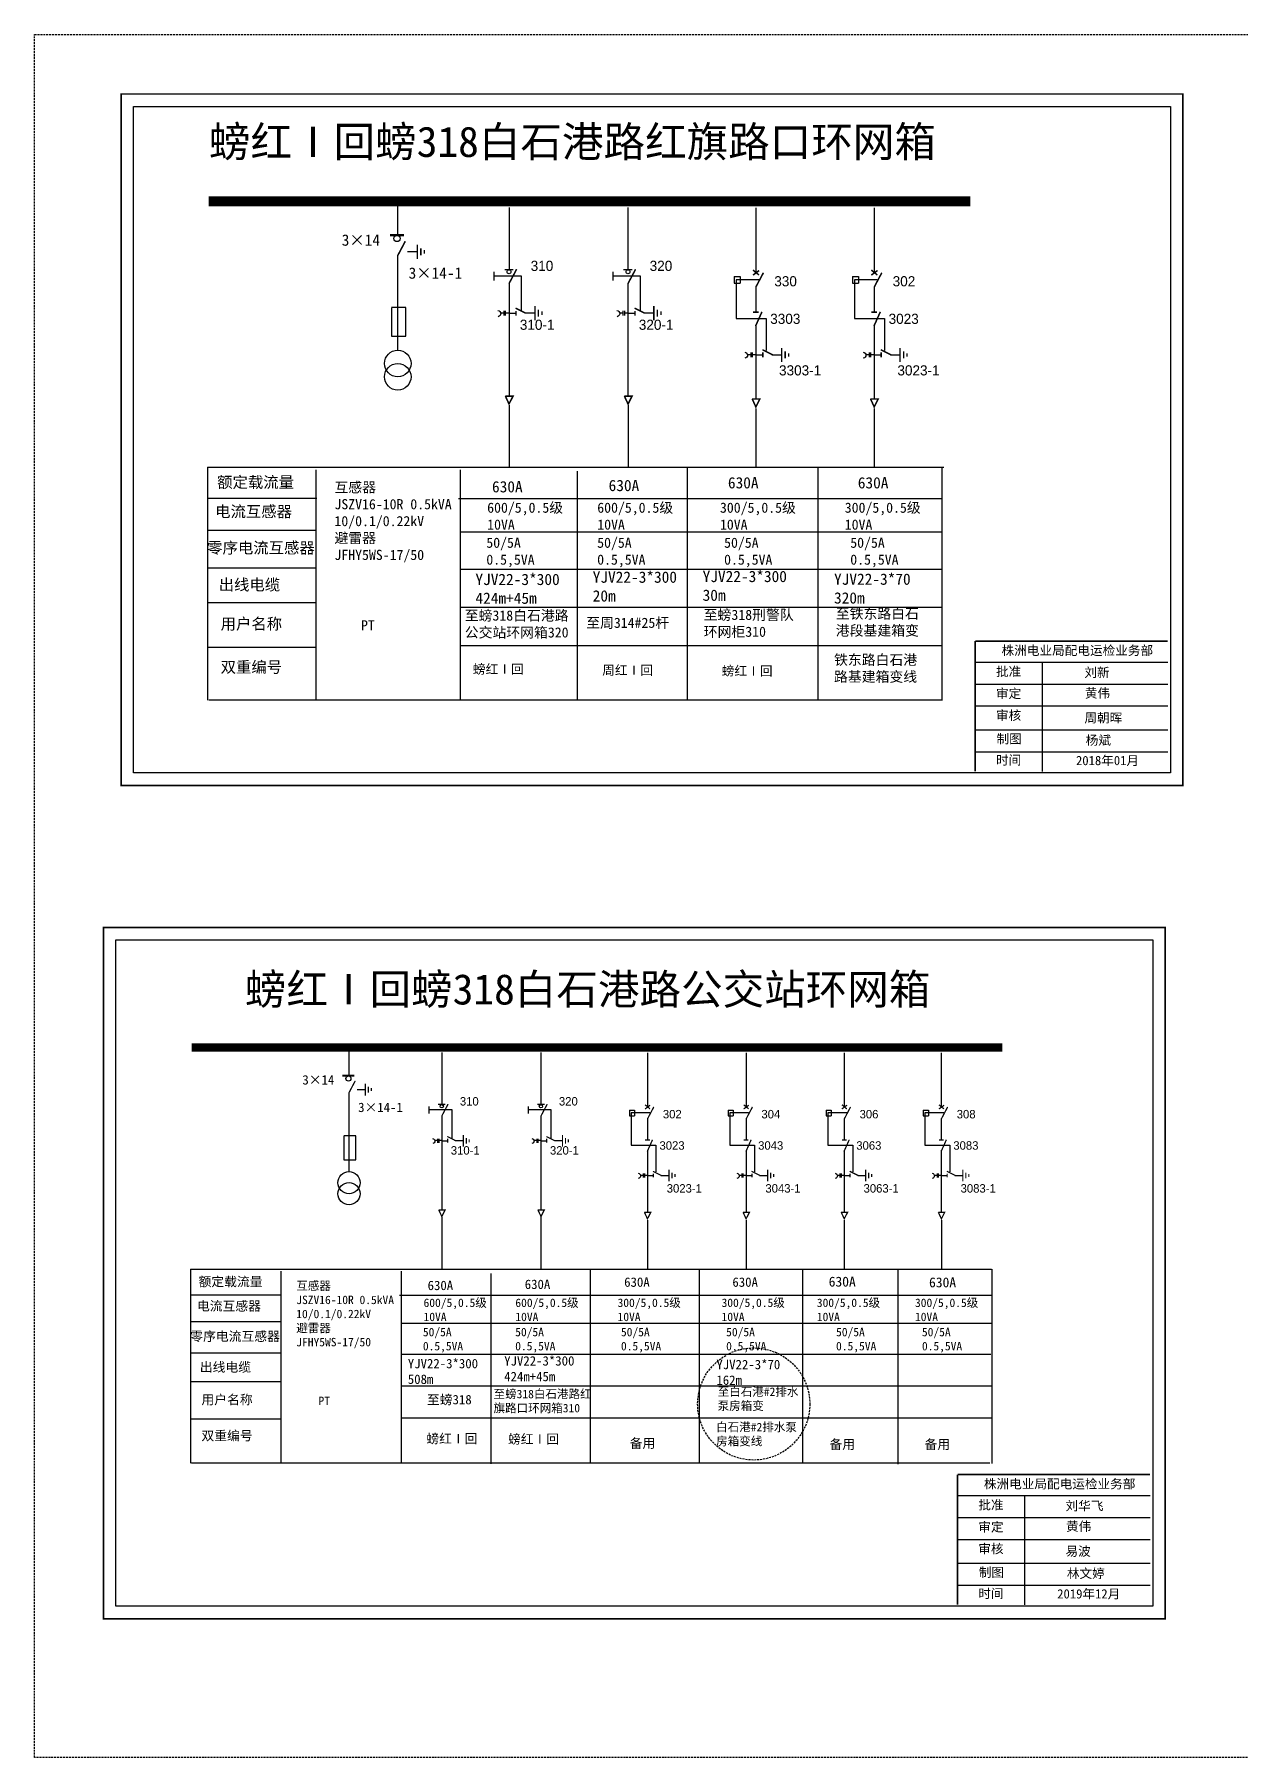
# Model space of a CAD drawing. Extents: x -1569 to -1155, y -1737 to -1533.
# Drawn here: x -1569.2 to -1426.7, y -1736.6 to -1533 of the extents above; entities that cross this region are included whole.
import ezdxf

# ---------------------------------------------------------------- set-up
doc = ezdxf.new("R2010")
doc.units = 0
doc.header["$LTSCALE"] = 0.774411
for name, pattern in [('ACAD_ISO02W100', [15, 12, -3]), ('CENTER', [50.8, 31.75, -6.35, 6.35, -6.35]), ('DASHED', [0.45, 0.3, -0.15])]:
    doc.linetypes.add(name, pattern=pattern)
doc.layers.get('0').update_dxf_attribs({"linetype": 'CONTINUOUS'})
doc.layers.add('2', color=7, linetype='CONTINUOUS')
doc.styles.add('hztxt_txtstyle_0.00_0_0', font='simkai.ttf')
doc.styles.add('hztxt_txtstyle_1.80_0_0', font='', dxfattribs={"height": 1.8, "bigfont": 'hztxt.shx'})
doc.styles.add('hztxt_txtstyle_2.70_0_0', font='simkai.ttf', dxfattribs={"height": 2.7})
doc.styles.add('STYLE1', font='txt.shx', dxfattribs={"height": 2.6})
doc.styles.add('字体', font='simkai_0.ttf', dxfattribs={"height": 2.5})
doc.styles.get('hztxt_txtstyle_1.80_0_0').set_extended_font_data('hztxt')

# ---------------------------------------------------------------- blocks, each defined once
blk = doc.blocks.new('JD')
for points in [[(-2, 0.2), (-2, -0.2), (2, 0.2), (2, -0.2)], [(1, -1.2), (1, -0.8), (-1, -1.2), (-1, -0.8)], [(-0.5, -1.8), (-0.5, -2.2), (0.5, -1.8), (0.5, -2.2)]]:
    blk.add_trace(points)

msp = doc.modelspace()

# ---------------------------------------------------------------- linework, layer by layer
for p, q in [((-1526.31, -1552.68), (-1526.31, -1556.62)), ((-1513.13, -1553.4), (-1513.13, -1560.73)), ((-1499.07, -1553.4), (-1499.07, -1560.73)), ((-1483.96, -1553.44), (-1483.96, -1561.14)), ((-1469.97, -1553.44), (-1469.97, -1561.14)), ((-1526.29, -1559.06), (-1526.29, -1570.26)), ((-1525.11, -1558.62), (-1523.98, -1558.62)), ((-1486.52, -1561.56), (-1485.8, -1561.56)), ((-1486.52, -1561.56), (-1486.52, -1562.35)), ((-1485.8, -1561.56), (-1485.8, -1562.35)), ((-1472.53, -1561.56), (-1471.81, -1561.56)), ((-1472.53, -1561.56), (-1472.53, -1562.35)), ((-1471.81, -1561.56), (-1471.81, -1562.35)), ((-1513.13, -1562.37), (-1513.13, -1575.69)), ((-1499.07, -1562.37), (-1499.07, -1575.69)), ((-1486.52, -1562.35), (-1485.8, -1562.35)), ((-1483.96, -1562.77), (-1483.96, -1565.74)), ((-1472.53, -1562.35), (-1471.81, -1562.35)), ((-1469.97, -1562.77), (-1469.97, -1565.74)), ((-1513.13, -1565.91), (-1512.3, -1565.91)), ((-1511.22, -1565.88), (-1510.09, -1565.88)), ((-1499.07, -1565.91), (-1498.24, -1565.91)), ((-1497.16, -1565.88), (-1496.03, -1565.88)), ((-1483.96, -1567.23), (-1483.96, -1576)), ((-1469.97, -1567.23), (-1469.97, -1576)), ((-1483.96, -1570.83), (-1483.13, -1570.83)), ((-1482.05, -1570.81), (-1480.92, -1570.81)), ((-1469.97, -1570.83), (-1469.14, -1570.83)), ((-1468.06, -1570.81), (-1466.93, -1570.81)), ((-1535.84, -1587.81), (-1548.69, -1587.81)), ((-1535.89, -1591.59), (-1548.73, -1591.59)), ((-1535.89, -1596.05), (-1548.73, -1596.05)), ((-1535.94, -1600.12), (-1548.78, -1600.12)), ((-1535.89, -1605.41), (-1548.74, -1605.41))]:
    msp.add_line(p, q)
at = {"linetype": 'ACAD_ISO02W100'}
for p, q in [((-1483.6, -1561.97), (-1486.29, -1561.97)), ((-1486.29, -1561.97), (-1486.29, -1566.54)), ((-1469.61, -1561.97), (-1472.3, -1561.97)), ((-1472.3, -1561.97), (-1472.3, -1566.54)), ((-1486.29, -1566.54), (-1482.75, -1566.54)), ((-1482.75, -1566.54), (-1482.75, -1570.32)), ((-1472.3, -1566.54), (-1468.76, -1566.54)), ((-1468.76, -1566.54), (-1468.76, -1570.32))]:
    msp.add_line(p, q, dxfattribs=at)
at = {"linetype": 'CENTER'}
for p, q in [((-1513.13, -1576.77), (-1513.13, -1584.13)), ((-1499.06, -1576.77), (-1499.06, -1584.13)), ((-1483.96, -1577.18), (-1483.96, -1584.09)), ((-1469.97, -1577.18), (-1469.97, -1584.09))]:
    msp.add_line(p, q, dxfattribs=at)
at = {"linetype": 'Continuous'}
for p, q in [((-1548.76, -1584.11), (-1461.74, -1584.11)), ((-1548.71, -1611.65), (-1548.71, -1584.11)), ((-1492.09, -1584.17), (-1492.09, -1611.64)), ((-1476.62, -1584.17), (-1476.62, -1611.64)), ((-1461.98, -1584.19), (-1461.98, -1611.66)), ((-1535.96, -1584.41), (-1535.96, -1611.64)), ((-1518.91, -1584.41), (-1518.91, -1611.64)), ((-1505.09, -1584.59), (-1505.09, -1611.62)), ((-1519.11, -1587.79), (-1461.98, -1587.79)), ((-1518.91, -1591.75), (-1461.98, -1591.75)), ((-1518.91, -1596.16), (-1461.98, -1596.16)), ((-1518.91, -1600.64), (-1461.98, -1600.64)), ((-1518.91, -1605.19), (-1461.98, -1605.19)), ((-1461.98, -1611.65), (-1548.62, -1611.65))]:
    msp.add_line(p, q, dxfattribs=at)
at = {"color": 7, "linetype": 'Continuous'}
for p, q in [((-1458.03, -1607.13), (-1435.28, -1607.13)), ((-1450.13, -1607.13), (-1450.13, -1620.07)), ((-1458.03, -1609.73), (-1435.28, -1609.73)), ((-1458.03, -1612.32), (-1435.28, -1612.32)), ((-1458.03, -1615.15), (-1435.28, -1615.15)), ((-1458.03, -1617.74), (-1435.28, -1617.74))]:
    msp.add_line(p, q, dxfattribs=at)
at = {"color": 0}
for p, q in [((-1532.06, -1652.68), (-1532.06, -1655.97)), ((-1521.08, -1653.28), (-1521.08, -1659.39)), ((-1509.36, -1653.28), (-1509.36, -1659.39)), ((-1496.77, -1653.31), (-1496.77, -1659.73)), ((-1485.11, -1653.31), (-1485.11, -1659.73)), ((-1473.51, -1653.31), (-1473.51, -1659.73)), ((-1462.04, -1653.31), (-1462.04, -1659.73)), ((-1532.05, -1658), (-1532.05, -1667.33)), ((-1531.06, -1657.63), (-1530.12, -1657.63)), ((-1521.08, -1660.75), (-1521.08, -1671.86)), ((-1509.36, -1660.75), (-1509.36, -1671.86)), ((-1498.9, -1660.08), (-1498.3, -1660.08)), ((-1498.9, -1660.08), (-1498.9, -1660.74)), ((-1498.9, -1660.74), (-1498.3, -1660.74)), ((-1498.3, -1660.08), (-1498.3, -1660.74)), ((-1496.77, -1661.09), (-1496.77, -1663.57)), ((-1487.24, -1660.08), (-1486.64, -1660.08)), ((-1487.24, -1660.08), (-1487.24, -1660.74)), ((-1487.24, -1660.74), (-1486.64, -1660.74)), ((-1486.64, -1660.08), (-1486.64, -1660.74)), ((-1485.11, -1661.09), (-1485.11, -1663.57)), ((-1475.65, -1660.08), (-1475.05, -1660.08)), ((-1475.65, -1660.08), (-1475.65, -1660.74)), ((-1475.65, -1660.74), (-1475.05, -1660.74)), ((-1475.05, -1660.08), (-1475.05, -1660.74)), ((-1473.51, -1661.09), (-1473.51, -1663.57)), ((-1464.17, -1660.08), (-1463.57, -1660.08)), ((-1464.17, -1660.08), (-1464.17, -1660.74)), ((-1464.17, -1660.74), (-1463.57, -1660.74)), ((-1463.57, -1660.08), (-1463.57, -1660.74)), ((-1462.04, -1661.09), (-1462.04, -1663.57)), ((-1521.08, -1663.7), (-1520.39, -1663.7)), ((-1519.48, -1663.68), (-1518.54, -1663.68)), ((-1509.36, -1663.7), (-1508.67, -1663.7)), ((-1507.77, -1663.68), (-1506.82, -1663.68)), ((-1496.77, -1664.81), (-1496.77, -1672.11)), ((-1485.11, -1664.81), (-1485.11, -1672.11)), ((-1473.51, -1664.81), (-1473.51, -1672.11)), ((-1462.04, -1664.81), (-1462.04, -1672.11)), ((-1496.77, -1667.81), (-1496.08, -1667.81)), ((-1495.18, -1667.79), (-1494.24, -1667.79)), ((-1485.11, -1667.81), (-1484.42, -1667.81)), ((-1483.52, -1667.79), (-1482.58, -1667.79)), ((-1473.51, -1667.81), (-1472.82, -1667.81)), ((-1471.92, -1667.79), (-1470.98, -1667.79)), ((-1462.04, -1667.81), (-1461.35, -1667.81)), ((-1460.44, -1667.79), (-1459.5, -1667.79)), ((-1540, -1681.96), (-1550.71, -1681.96)), ((-1540.04, -1685.11), (-1550.75, -1685.11)), ((-1540.04, -1688.82), (-1550.75, -1688.82)), ((-1540.08, -1692.21), (-1550.79, -1692.21)), ((-1540.04, -1696.62), (-1550.75, -1696.62))]:
    msp.add_line(p, q, dxfattribs=at)
at = {"color": 0, "linetype": 'ACAD_ISO02W100'}
for p, q in [((-1496.47, -1660.42), (-1498.71, -1660.42)), ((-1498.71, -1660.42), (-1498.71, -1664.23)), ((-1484.81, -1660.42), (-1487.05, -1660.42)), ((-1487.05, -1660.42), (-1487.05, -1664.23)), ((-1473.22, -1660.42), (-1475.46, -1660.42)), ((-1475.46, -1660.42), (-1475.46, -1664.23)), ((-1461.74, -1660.42), (-1463.98, -1660.42)), ((-1463.98, -1660.42), (-1463.98, -1664.23)), ((-1498.71, -1664.23), (-1495.76, -1664.23)), ((-1495.76, -1664.23), (-1495.76, -1667.38)), ((-1487.05, -1664.23), (-1484.1, -1664.23)), ((-1484.1, -1664.23), (-1484.1, -1667.38)), ((-1475.46, -1664.23), (-1472.5, -1664.23)), ((-1472.5, -1664.23), (-1472.5, -1667.38)), ((-1463.98, -1664.23), (-1461.02, -1664.23)), ((-1461.02, -1664.23), (-1461.02, -1667.38))]:
    msp.add_line(p, q, dxfattribs=at)
at = {"color": 0, "linetype": 'CENTER'}
for p, q in [((-1521.07, -1672.75), (-1521.07, -1678.89)), ((-1509.35, -1672.75), (-1509.35, -1678.89)), ((-1496.77, -1673.09), (-1496.77, -1678.86)), ((-1485.11, -1673.09), (-1485.11, -1678.86)), ((-1473.51, -1673.09), (-1473.51, -1678.86)), ((-1462.03, -1673.09), (-1462.03, -1678.86))]:
    msp.add_line(p, q, dxfattribs=at)
at = {"color": 0, "linetype": 'Continuous'}
for p, q in [((-1550.77, -1678.88), (-1456.11, -1678.88)), ((-1550.73, -1701.82), (-1550.73, -1678.88)), ((-1540.1, -1679.12), (-1540.1, -1701.81)), ((-1525.89, -1679.12), (-1525.89, -1701.81)), ((-1515.29, -1679.38), (-1515.29, -1701.9)), ((-1503.55, -1678.92), (-1503.55, -1701.81)), ((-1490.65, -1678.92), (-1490.65, -1701.81)), ((-1478.45, -1678.94), (-1478.45, -1701.83)), ((-1467.19, -1679.01), (-1467.19, -1701.91)), ((-1456.05, -1678.89), (-1456.05, -1701.83)), ((-1526.06, -1681.94), (-1456.08, -1681.94)), ((-1525.89, -1685.24), (-1456.05, -1685.24)), ((-1525.89, -1688.92), (-1456.17, -1688.92)), ((-1525.89, -1692.65), (-1455.98, -1692.65)), ((-1525.89, -1696.44), (-1456.08, -1696.44)), ((-1456.32, -1701.82), (-1550.65, -1701.82)), ((-1460.12, -1705.63), (-1437.37, -1705.63)), ((-1452.22, -1705.63), (-1452.22, -1718.56)), ((-1460.12, -1708.22), (-1437.37, -1708.22)), ((-1460.12, -1710.81), (-1437.37, -1710.81)), ((-1460.12, -1713.64), (-1437.37, -1713.64)), ((-1460.12, -1716.23), (-1437.37, -1716.23))]:
    msp.add_line(p, q, dxfattribs=at)
at = {"color": 0, "linetype": 'DASHED'}
msp.add_lwpolyline([(-1569.21, -1532.97), (-1155.08, -1532.97), (-1155.08, -1736.59), (-1569.21, -1736.59)], close=True, dxfattribs=at)
at = {"color": 7, "linetype": 'Continuous', "const_width": 0.182}
msp.add_lwpolyline([(-1558.97, -1540.01), (-1433.49, -1540.01), (-1433.49, -1621.71), (-1558.97, -1621.71)], close=True, dxfattribs=at)
at = {"color": 7, "linetype": 'Continuous'}
msp.add_lwpolyline([(-1557.49, -1541.48), (-1434.96, -1541.48), (-1434.96, -1620.23), (-1557.49, -1620.23)], close=True, dxfattribs=at)
for points, const_width in [([(-1548.62, -1552.68), (-1458.61, -1552.68)], 1.2), ([(-1527.21, -1556.68), (-1525.53, -1556.68)], 0.285), ([(-1526.29, -1559.11), (-1525.39, -1557.41)], 0.18), ([(-1513.66, -1560.76), (-1512.6, -1560.76)], 0.18), ([(-1513.13, -1562.41), (-1512.23, -1560.71)], 0.18), ([(-1499.6, -1560.76), (-1498.54, -1560.76)], 0.18), ([(-1499.07, -1562.41), (-1498.17, -1560.71)], 0.18), ([(-1484.3, -1560.81), (-1483.59, -1561.39)], 0.18), ([(-1484.3, -1561.41), (-1483.57, -1560.86)], 0.18), ([(-1483.96, -1562.82), (-1483.06, -1561.12)], 0.18), ([(-1470.31, -1560.81), (-1469.6, -1561.39)], 0.18), ([(-1470.31, -1561.41), (-1469.58, -1560.86)], 0.18), ([(-1469.97, -1562.82), (-1469.07, -1561.12)], 0.18), ([(-1512.35, -1565.31), (-1511.15, -1565.91)], 0.18), ([(-1512.3, -1565.63), (-1512.3, -1566.18)], 0.18), ([(-1498.28, -1565.31), (-1497.09, -1565.91)], 0.18), ([(-1498.24, -1565.63), (-1498.24, -1566.18)], 0.18), ([(-1484.29, -1565.79), (-1483.62, -1565.79)], 0.18), ([(-1484, -1567.45), (-1483.24, -1565.75)], 0.18), ([(-1470.3, -1565.79), (-1469.63, -1565.79)], 0.18), ([(-1470.01, -1567.45), (-1469.25, -1565.75)], 0.18), ([(-1483.18, -1570.23), (-1481.98, -1570.83)], 0.18), ([(-1483.13, -1570.55), (-1483.13, -1571.11)], 0.18), ([(-1469.19, -1570.23), (-1467.99, -1570.83)], 0.18), ([(-1469.14, -1570.55), (-1469.14, -1571.11)], 0.18), ([(-1513.57, -1575.72), (-1512.66, -1575.72), (-1513.13, -1576.64), (-1513.56, -1575.7)], 0.18), ([(-1499.51, -1575.72), (-1498.6, -1575.72), (-1499.06, -1576.64), (-1499.5, -1575.7)], 0.18), ([(-1484.4, -1576.05), (-1483.49, -1576.05), (-1483.96, -1576.98), (-1484.39, -1576.04)], 0.18), ([(-1470.41, -1576.05), (-1469.5, -1576.05), (-1469.97, -1576.98), (-1470.4, -1576.04)], 0.18)]:
    msp.add_lwpolyline(points, dxfattribs=dict(const_width=const_width))
for points in [[(-1514.94, -1561.03), (-1514.94, -1562.03)], [(-1500.88, -1561.03), (-1500.88, -1562.03)], [(-1527, -1565.26), (-1527, -1568.62), (-1525.34, -1568.62), (-1525.34, -1565.22), (-1527, -1565.22)], [(-1513.74, -1565.64), (-1513.74, -1566.19)], [(-1513.57, -1565.64), (-1513.57, -1566.19)], [(-1499.67, -1565.64), (-1499.67, -1566.19)], [(-1499.5, -1565.64), (-1499.5, -1566.19)], [(-1513.74, -1565.9), (-1514.11, -1565.9)], [(-1513.13, -1565.9), (-1513.57, -1565.9)], [(-1499.67, -1565.9), (-1500.05, -1565.9)], [(-1499.07, -1565.9), (-1499.5, -1565.9)], [(-1484.57, -1570.82), (-1484.95, -1570.82)], [(-1484.57, -1570.57), (-1484.57, -1571.12)], [(-1484.4, -1570.57), (-1484.4, -1571.12)], [(-1483.96, -1570.82), (-1484.4, -1570.82)], [(-1470.58, -1570.82), (-1470.96, -1570.82)], [(-1470.58, -1570.57), (-1470.58, -1571.12)], [(-1470.41, -1570.57), (-1470.41, -1571.12)], [(-1469.97, -1570.82), (-1470.41, -1570.82)]]:
    msp.add_lwpolyline(points)
at = {"linetype": 'ACAD_ISO02W100'}
for points in [[(-1511.66, -1565.62), (-1511.66, -1561.53), (-1514.94, -1561.53)], [(-1497.6, -1565.62), (-1497.6, -1561.53), (-1500.88, -1561.53)]]:
    msp.add_lwpolyline(points, dxfattribs=at)
for points in [[(-1514.44, -1565.59, -0.877934), (-1514.42, -1566.32)], [(-1500.37, -1565.59, -0.877934), (-1500.36, -1566.32)], [(-1485.27, -1570.51, -0.877934), (-1485.25, -1571.24)], [(-1471.28, -1570.51, -0.877934), (-1471.26, -1571.24)]]:
    msp.add_lwpolyline(points, format="xyb")
at = {"color": 7, "linetype": 'Continuous', "const_width": 0.182}
for points in [[(-1458.03, -1604.66), (-1458.04, -1620.03)], [(-1458.03, -1604.66), (-1435.28, -1604.66)]]:
    msp.add_lwpolyline(points, dxfattribs=at)
at = {"color": 0, "linetype": 'Continuous', "const_width": 0.182}
msp.add_lwpolyline([(-1561.06, -1638.5), (-1435.58, -1638.5), (-1435.58, -1720.2), (-1561.06, -1720.2)], close=True, dxfattribs=at)
at = {"color": 0, "linetype": 'Continuous'}
msp.add_lwpolyline([(-1559.58, -1639.97), (-1437.05, -1639.97), (-1437.05, -1718.72), (-1559.58, -1718.72)], close=True, dxfattribs=at)
at = {"color": 0}
for points, const_width in [([(-1550.65, -1652.68), (-1454.81, -1652.68)], 0.998), ([(-1532.81, -1656.01), (-1531.41, -1656.01)], 0.238), ([(-1532.05, -1658.04), (-1531.3, -1656.62)], 0.15), ([(-1521.52, -1659.41), (-1520.64, -1659.41)], 0.15), ([(-1521.08, -1660.79), (-1520.33, -1659.37)], 0.15), ([(-1509.8, -1659.41), (-1508.92, -1659.41)], 0.15), ([(-1509.36, -1660.79), (-1508.61, -1659.37)], 0.15), ([(-1497.05, -1659.45), (-1496.46, -1659.94)], 0.15), ([(-1497.06, -1659.95), (-1496.45, -1659.5)], 0.15), ([(-1485.39, -1659.45), (-1484.81, -1659.94)], 0.15), ([(-1485.4, -1659.95), (-1484.79, -1659.5)], 0.15), ([(-1473.79, -1659.45), (-1473.21, -1659.94)], 0.15), ([(-1473.8, -1659.95), (-1473.19, -1659.5)], 0.15), ([(-1462.32, -1659.95), (-1461.71, -1659.5)], 0.15), ([(-1462.32, -1659.45), (-1461.73, -1659.94)], 0.15), ([(-1496.77, -1661.13), (-1496.02, -1659.71)], 0.15), ([(-1485.11, -1661.13), (-1484.36, -1659.71)], 0.15), ([(-1473.51, -1661.13), (-1472.77, -1659.71)], 0.15), ([(-1462.04, -1661.13), (-1461.29, -1659.71)], 0.15), ([(-1520.42, -1663.2), (-1519.43, -1663.7)], 0.15), ([(-1520.39, -1663.47), (-1520.39, -1663.93)], 0.15), ([(-1508.71, -1663.2), (-1507.71, -1663.7)], 0.15), ([(-1508.67, -1663.47), (-1508.67, -1663.93)], 0.15), ([(-1497.04, -1663.61), (-1496.48, -1663.61)], 0.15), ([(-1496.8, -1664.99), (-1496.17, -1663.58)], 0.15), ([(-1485.38, -1663.61), (-1484.83, -1663.61)], 0.15), ([(-1485.14, -1664.99), (-1484.51, -1663.58)], 0.15), ([(-1473.78, -1663.61), (-1473.23, -1663.61)], 0.15), ([(-1473.55, -1664.99), (-1472.92, -1663.58)], 0.15), ([(-1462.31, -1663.61), (-1461.75, -1663.61)], 0.15), ([(-1462.07, -1664.99), (-1461.44, -1663.58)], 0.15), ([(-1496.12, -1667.31), (-1495.12, -1667.81)], 0.15), ([(-1496.08, -1667.58), (-1496.08, -1668.04)], 0.15), ([(-1484.46, -1667.31), (-1483.46, -1667.81)], 0.15), ([(-1484.42, -1667.58), (-1484.42, -1668.04)], 0.15), ([(-1472.86, -1667.31), (-1471.86, -1667.81)], 0.15), ([(-1472.82, -1667.58), (-1472.82, -1668.04)], 0.15), ([(-1461.39, -1667.31), (-1460.39, -1667.81)], 0.15), ([(-1461.35, -1667.58), (-1461.35, -1668.04)], 0.15), ([(-1521.45, -1671.88), (-1520.68, -1671.88), (-1521.07, -1672.65), (-1521.44, -1671.86)], 0.15), ([(-1509.73, -1671.88), (-1508.96, -1671.88), (-1509.35, -1672.65), (-1509.72, -1671.86)], 0.15), ([(-1497.14, -1672.16), (-1496.38, -1672.16), (-1496.77, -1672.93), (-1497.13, -1672.14)], 0.15), ([(-1485.48, -1672.16), (-1484.72, -1672.16), (-1485.11, -1672.93), (-1485.47, -1672.14)], 0.15), ([(-1473.88, -1672.16), (-1473.12, -1672.16), (-1473.51, -1672.93), (-1473.87, -1672.14)], 0.15), ([(-1462.41, -1672.16), (-1461.64, -1672.16), (-1462.03, -1672.93), (-1462.4, -1672.14)], 0.15)]:
    msp.add_lwpolyline(points, dxfattribs=dict(at, const_width=const_width))
for points in [[(-1522.59, -1659.64), (-1522.59, -1660.47)], [(-1510.87, -1659.64), (-1510.87, -1660.47)], [(-1532.64, -1663.17), (-1532.64, -1665.97), (-1531.25, -1665.97), (-1531.25, -1663.13), (-1532.64, -1663.13)], [(-1521.58, -1663.48), (-1521.58, -1663.94)], [(-1521.44, -1663.48), (-1521.44, -1663.94)], [(-1509.86, -1663.48), (-1509.86, -1663.94)], [(-1509.72, -1663.48), (-1509.72, -1663.94)], [(-1521.58, -1663.69), (-1521.9, -1663.69)], [(-1521.08, -1663.69), (-1521.44, -1663.69)], [(-1509.86, -1663.69), (-1510.18, -1663.69)], [(-1509.36, -1663.69), (-1509.72, -1663.69)], [(-1497.27, -1667.59), (-1497.27, -1668.04)], [(-1497.13, -1667.59), (-1497.13, -1668.04)], [(-1485.62, -1667.59), (-1485.62, -1668.04)], [(-1485.48, -1667.59), (-1485.48, -1668.04)], [(-1474.02, -1667.59), (-1474.02, -1668.04)], [(-1473.88, -1667.59), (-1473.88, -1668.04)], [(-1462.54, -1667.59), (-1462.54, -1668.04)], [(-1462.4, -1667.59), (-1462.4, -1668.04)], [(-1497.27, -1667.8), (-1497.59, -1667.8)], [(-1496.77, -1667.8), (-1497.13, -1667.8)], [(-1485.62, -1667.8), (-1485.93, -1667.8)], [(-1485.11, -1667.8), (-1485.48, -1667.8)], [(-1474.02, -1667.8), (-1474.33, -1667.8)], [(-1473.52, -1667.8), (-1473.88, -1667.8)], [(-1462.54, -1667.8), (-1462.86, -1667.8)], [(-1462.04, -1667.8), (-1462.4, -1667.8)]]:
    msp.add_lwpolyline(points, dxfattribs=at)
at = {"color": 0, "linetype": 'ACAD_ISO02W100'}
for points in [[(-1519.85, -1663.47), (-1519.85, -1660.05), (-1522.59, -1660.05)], [(-1508.13, -1663.47), (-1508.13, -1660.05), (-1510.87, -1660.05)]]:
    msp.add_lwpolyline(points, dxfattribs=at)
at = {"color": 0}
for points in [[(-1522.16, -1663.44, -0.877934), (-1522.15, -1664.04)], [(-1510.45, -1663.44, -0.877934), (-1510.43, -1664.04)], [(-1497.86, -1667.54, -0.877934), (-1497.85, -1668.15)], [(-1486.2, -1667.54, -0.877934), (-1486.19, -1668.15)], [(-1474.6, -1667.54, -0.877934), (-1474.59, -1668.15)], [(-1463.13, -1667.54, -0.877934), (-1463.11, -1668.15)]]:
    msp.add_lwpolyline(points, format="xyb", dxfattribs=at)
at = {"color": 0, "linetype": 'Continuous', "const_width": 0.182}
for points in [[(-1460.12, -1703.15), (-1460.13, -1718.52)], [(-1460.12, -1703.15), (-1437.37, -1703.15)]]:
    msp.add_lwpolyline(points, dxfattribs=at)
for centre, radius in [((-1526.37, -1557.08), 0.365), ((-1513.13, -1561.01), 0.23), ((-1499.07, -1561.01), 0.23)]:
    msp.add_circle(centre, radius)
at = {"color": 0}
for centre, radius in [((-1532.11, -1656.35), 0.305), ((-1521.08, -1659.62), 0.192), ((-1509.36, -1659.62), 0.192)]:
    msp.add_circle(centre, radius, dxfattribs=at)
at = {"color": 1, "linetype": 'DASHED'}
msp.add_circle((-1484.21, -1694.81), 6.63, dxfattribs=at)
at = {"layer": '2', "color": 3}
for centre in [(-1526.28, -1571.85), (-1526.28, -1573.42)]:
    msp.add_circle(centre, 1.57, dxfattribs=at)
at = {"layer": '2', "color": 0}
for centre in [(-1532.04, -1668.66), (-1532.04, -1669.96)]:
    msp.add_circle(centre, 1.31, dxfattribs=at)

# ---------------------------------------------------------------- block references
at = {"xscale": 0.4193586305513008, "yscale": 0.4193586305513008, "zscale": 0.419358630551416, "rotation": 90}
for p in [(-1523.97, -1558.65), (-1510.07, -1565.91), (-1496.01, -1565.91), (-1480.91, -1570.84), (-1466.92, -1570.84)]:
    msp.add_blockref('JD', p, dxfattribs=at)
at = {"color": 0, "xscale": 0.3494655254594363, "yscale": 0.3494655254594363, "zscale": 0.3494655254595134, "rotation": 90}
for p in [(-1530.11, -1657.66), (-1518.53, -1663.71), (-1506.81, -1663.71), (-1494.22, -1667.81), (-1482.56, -1667.81), (-1470.97, -1667.81), (-1459.49, -1667.81)]:
    msp.add_blockref('JD', p, dxfattribs=at)

# ---------------------------------------------------------------- texts
at = {"linetype": 'Continuous', "style": 'hztxt_txtstyle_2.70_0_0'}
for s, p in [('3×14', (-1532.9, -1557.93)), ('3×14-1', (-1525, -1561.83))]:
    msp.add_text(s, height=1.331, dxfattribs=at).set_placement(p)
at = {"style": 'hztxt_txtstyle_1.80_0_0'}
for s, p in [('310', (-1510.57, -1560.91)), ('320', (-1496.51, -1560.91)), ('330', (-1481.78, -1562.73)), ('302', (-1467.79, -1562.73)), ('310-1', (-1511.85, -1567.87)), ('320-1', (-1497.79, -1567.87)), ('3303', (-1482.26, -1567.17)), ('3023', (-1468.27, -1567.17)), ('3303-1', (-1481.22, -1573.26)), ('3023-1', (-1467.23, -1573.26))]:
    msp.add_text(s, height=1.198, dxfattribs=at).set_placement(p)
at = {"color": 0, "linetype": 'Continuous', "style": 'hztxt_txtstyle_2.70_0_0'}
for s, p in [('3×14', (-1537.55, -1657.06)), ('3×14-1', (-1530.96, -1660.31))]:
    msp.add_text(s, height=1.109, dxfattribs=at).set_placement(p)
at = {"color": 0, "style": 'hztxt_txtstyle_1.80_0_0'}
for s, p in [('310', (-1518.94, -1659.54)), ('320', (-1507.23, -1659.54)), ('302', (-1494.95, -1661.06)), ('304', (-1483.3, -1661.06)), ('306', (-1471.7, -1661.06)), ('308', (-1460.22, -1661.06)), ('310-1', (-1520.01, -1665.34)), ('320-1', (-1508.29, -1665.34)), ('3023', (-1495.35, -1664.76)), ('3043', (-1483.69, -1664.76)), ('3063', (-1472.09, -1664.76)), ('3083', (-1460.62, -1664.76)), ('3023-1', (-1494.49, -1669.83)), ('3043-1', (-1482.83, -1669.83)), ('3063-1', (-1471.23, -1669.83)), ('3083-1', (-1459.76, -1669.83))]:
    msp.add_text(s, height=0.998, dxfattribs=at).set_placement(p)
at = {"color": 7, "linetype": 'Continuous', "attachment_point": 1, "style": '字体'}
for s, insert, char_height, width in [('{\\fSimSun|b0|i0|c134|p2;\\C0;螃红Ⅰ回螃318白石港路红旗路口环网箱}', (-1548.59, -1543.84), 3.6, 96.5041), ('株洲电业局配电运检业务部', (-1454.92, -1605.21), 1.0944, 29.9201), ('{\\fKaiTi_GB2312|b0|i0|c134|p49;批准}', (-1455.58, -1607.7), 1.0944, 8.5588), ('{\\fSimSun|b0|i0|c134|p2;刘新}', (-1445.13, -1607.81), 1.0944, 8.5588), ('\\f\uffbfﾬￌﾣﾤ_GB2312|b0|i0|c134|p49;审定', (-1455.58, -1610.3), 1.0944, 8.5588), ('黄伟', (-1445.08, -1610.25), 1.094, 8.5588), ('\\f\uffbfﾬￌﾣﾤ_GB2312|b0|i0|c134|p49;审核', (-1455.58, -1612.88), 1.0944, 8.5588), ('周朝晖', (-1445.13, -1613.18), 1.094, 8.5588), ('\\f\uffbfﾬￌﾣﾤ_GB2312|b0|i0|c134|p49;制图', (-1455.52, -1615.66), 1.0944, 8.5588), ('{\\fSimSun|b0|i0|c134|p2;杨斌}', (-1444.97, -1615.82), 1.0944, 8.5588), ('\\f\uffbfﾬￌﾣﾤ_GB2312|b0|i0|c134|p49;时间', (-1455.58, -1618.17), 1.0944, 8.5588), ('2018{\\fSimSun|b0|i0|c134|p2;年}01{\\fSimSun|b0|i0|c134|p2;月}', (-1446.12, -1618.22), 1.0944, 16.0081), ('{\\fSimSun|b0|i0|c134|p2;\\C0;螃红Ⅰ回螃318白石港路公交站环网箱}', (-1544.34, -1644), 3.6, 96.5041)]:
    msp.add_mtext(s, dxfattribs=dict(at, insert=insert, char_height=char_height, width=width))
at = {"linetype": 'Continuous', "attachment_point": 1}
for s, insert, char_height, width, style in [('{\\fSimSun|b0|i0|c134|p2;额定载流量}', (-1547.62, -1585.21), 1.3313, 21.4623, 'hztxt_txtstyle_2.70_0_0'), ('\\A1;{\\fSimSun|b0|i0|c134|p2;互感器\\PJSZV16-10R 0.5kVA\\P10/0.1/0.22kV\\P避雷器\\PJFHY5WS-17/50}', (-1533.76, -1585.88), 1.1982, 22.0935, 'hztxt_txtstyle_2.70_0_0'), ('{\\fSimSun|b0|i0|c134|p2;630A}', (-1515.14, -1585.75), 1.3313, 21.4623, 'hztxt_txtstyle_2.70_0_0'), ('{\\fSimSun|b0|i0|c134|p2;630A}', (-1501.36, -1585.6), 1.3313, 21.4623, 'hztxt_txtstyle_2.70_0_0'), ('{\\fSimSun|b0|i0|c134|p2;630A}', (-1487.26, -1585.28), 1.3313, 21.4623, 'hztxt_txtstyle_2.70_0_0'), ('{\\fSimSun|b0|i0|c134|p2;630A}', (-1471.91, -1585.28), 1.3313, 21.4623, 'hztxt_txtstyle_2.70_0_0'), ('\\A1;{\\fSimSun|b0|i0|c134|p2;600/5,0.5级\\P10VA}', (-1515.71, -1588.29), 1.1982, 22.0935, 'hztxt_txtstyle_2.70_0_0'), ('\\A1;{\\fSimSun|b0|i0|c134|p2;600/5,0.5级\\P10VA}', (-1502.7, -1588.29), 1.1982, 22.0935, 'hztxt_txtstyle_2.70_0_0'), ('\\A1;{\\fSimSun|b0|i0|c134|p2;300/5,0.5级\\P10VA}', (-1488.2, -1588.29), 1.1982, 22.0935, 'hztxt_txtstyle_2.70_0_0'), ('\\A1;{\\fSimSun|b0|i0|c134|p2;300/5,0.5级\\P10VA}', (-1473.45, -1588.29), 1.1982, 22.0935, 'hztxt_txtstyle_2.70_0_0'), ('{\\fSimSun|b0|i0|c134|p2;电流互感器}', (-1547.86, -1588.67), 1.3313, 21.4623, 'hztxt_txtstyle_2.70_0_0'), ('{\\fSimSun|b0|i0|c134|p2;零序电流互感器}', (-1548.8, -1592.96), 1.3313, 21.4623, 'hztxt_txtstyle_2.70_0_0'), ('{\\fSimSun|b0|i0|c134|p2;50/5A\\P0.5,5VA}', (-1515.81, -1592.43), 1.1982, 21.4623, 'hztxt_txtstyle_2.70_0_0'), ('{\\fSimSun|b0|i0|c134|p2;50/5A\\P0.5,5VA}', (-1502.71, -1592.43), 1.1982, 21.4623, 'hztxt_txtstyle_2.70_0_0'), ('{\\fSimSun|b0|i0|c134|p2;50/5A\\P0.5,5VA}', (-1487.71, -1592.43), 1.1982, 21.4623, 'hztxt_txtstyle_2.70_0_0'), ('{\\fSimSun|b0|i0|c134|p2;50/5A\\P0.5,5VA}', (-1472.8, -1592.43), 1.1982, 21.4623, 'hztxt_txtstyle_2.70_0_0'), ('{\\fSimSun|b0|i0|c134|p2;YJV22-3*300 20m}', (-1503.24, -1596.43), 1.3313, 10.3884, 'hztxt_txtstyle_2.70_0_0'), ('{\\fSimSun|b0|i0|c134|p2;YJV22-3*300 30m}', (-1490.25, -1596.35), 1.3313, 10.3884, 'hztxt_txtstyle_2.70_0_0'), ('{\\fSimSun|b0|i0|c134|p2;出线电缆}', (-1547.44, -1597.33), 1.3313, 21.4623, 'hztxt_txtstyle_2.70_0_0'), ('{\\fSimSun|b0|i0|c134|p2;YJV22-3*300 424m+45m}', (-1517.1, -1596.7), 1.3313, 10.3884, 'hztxt_txtstyle_2.70_0_0'), ('{\\fSimSun|b0|i0|c134|p2;YJV22-3*70 320m}', (-1474.72, -1596.67), 1.3313, 10.3884, 'hztxt_txtstyle_2.70_0_0'), ('{\\fSimSun|b0|i0|c134|p2;用户名称}', (-1547.21, -1601.95), 1.3313, 21.4623, 'hztxt_txtstyle_2.70_0_0'), ('{\\fSimSun|b0|i0|c134|p2;PT}', (-1530.62, -1602.19), 1.2029, 9.3583, 'hztxt_txtstyle_0.00_0_0'), ('{\\fSimSun|b0|i0|c134|p2;至螃318白石港路公交站环网箱320}', (-1518.36, -1601.03), 1.2, 13.8572, 'hztxt_txtstyle_2.70_0_0'), ('{\\fSimSun|b0|i0|c134|p2;至周314#25杆}', (-1504.01, -1601.89), 1.2, 15.8597, 'hztxt_txtstyle_2.70_0_0'), ('{\\fSimSun|b0|i0|c134|p2;至螃318刑警队环网柜310}', (-1490.12, -1600.95), 1.2, 10.9103, 'hztxt_txtstyle_2.70_0_0'), ('{\\fSimSun|b0|i0|c134|p2;至铁东路白石港段基建箱变}', (-1474.51, -1600.81), 1.2, 10.9103, 'hztxt_txtstyle_2.70_0_0'), ('{\\fSimSun|b0|i0|c134|p2;铁东路白石港路基建箱变线}', (-1474.72, -1606.26), 1.2, 10.9103, 'hztxt_txtstyle_2.70_0_0'), ('{\\fSimSun|b0|i0|c134|p2;双重编号}', (-1547.21, -1607.06), 1.3313, 21.4623, 'hztxt_txtstyle_2.70_0_0')]:
    msp.add_mtext(s, dxfattribs=dict(at, insert=insert, char_height=char_height, width=width, style=style))
at = {"linetype": 'DASHED', "char_height": 1.1022, "width": 11.7473, "attachment_point": 1, "style": 'STYLE1'}
for s, insert in [('{\\fSimSun|b0|i0|c134|p2;螃红Ⅰ回}', (-1517.4, -1607.41)), ('{\\fSimSun|b0|i0|c134|p2;周红Ⅰ回}', (-1502.12, -1607.54)), ('{\\fSimSun|b0|i0|c134|p2;螃红Ⅰ回}', (-1488, -1607.62)), ('{\\fSimSun|b0|i0|c134|p2;螃红Ⅰ回}', (-1522.89, -1698.35)), ('{\\fSimSun|b0|i0|c134|p2;螃红Ⅰ回}', (-1513.24, -1698.4))]:
    msp.add_mtext(s, dxfattribs=dict(at, insert=insert))
at = {"color": 0, "linetype": 'Continuous', "attachment_point": 1}
for s, insert, char_height, width, style in [('{\\fSimSun|b0|i0|c134|p2;额定载流量}', (-1549.82, -1679.79), 1.1094, 17.8852, 'hztxt_txtstyle_2.70_0_0'), ('{\\fSimSun|b0|i0|c134|p2;630A}', (-1499.52, -1679.85), 1.1094, 17.8852, 'hztxt_txtstyle_2.70_0_0'), ('{\\fSimSun|b0|i0|c134|p2;630A}', (-1486.73, -1679.85), 1.1094, 17.8852, 'hztxt_txtstyle_2.70_0_0'), ('{\\fSimSun|b0|i0|c134|p2;630A}', (-1475.35, -1679.76), 1.1757, 9.454, 'hztxt_txtstyle_0.00_0_0'), ('{\\fSimSun|b0|i0|c134|p2;630A}', (-1463.49, -1679.85), 1.1757, 9.454, 'hztxt_txtstyle_0.00_0_0'), ('\\A1;{\\fSimSun|b0|i0|c134|p2;互感器\\PJSZV16-10R 0.5kVA\\P10/0.1/0.22kV\\P避雷器\\PJFHY5WS-17/50}', (-1538.27, -1680.34), 0.9985, 18.4113, 'hztxt_txtstyle_2.70_0_0'), ('{\\fSimSun|b0|i0|c134|p2;630A}', (-1522.75, -1680.24), 1.1094, 17.8852, 'hztxt_txtstyle_2.70_0_0'), ('{\\fSimSun|b0|i0|c134|p2;630A}', (-1511.27, -1680.11), 1.1094, 17.8852, 'hztxt_txtstyle_2.70_0_0'), ('{\\fSimSun|b0|i0|c134|p2;电流互感器}', (-1550.01, -1682.67), 1.1094, 17.8852, 'hztxt_txtstyle_2.70_0_0'), ('\\A1;{\\fSimSun|b0|i0|c134|p2;600/5,0.5级\\P10VA}', (-1523.23, -1682.35), 0.9985, 18.4113, 'hztxt_txtstyle_2.70_0_0'), ('\\A1;{\\fSimSun|b0|i0|c134|p2;600/5,0.5级\\P10VA}', (-1512.38, -1682.35), 0.9985, 18.4113, 'hztxt_txtstyle_2.70_0_0'), ('\\A1;{\\fSimSun|b0|i0|c134|p2;300/5,0.5级\\P10VA}', (-1500.3, -1682.35), 0.9985, 18.4113, 'hztxt_txtstyle_2.70_0_0'), ('\\A1;{\\fSimSun|b0|i0|c134|p2;300/5,0.5级\\P10VA}', (-1488.01, -1682.35), 0.9985, 18.4113, 'hztxt_txtstyle_2.70_0_0'), ('\\A1;{\\fSimSun|b0|i0|c134|p2;300/5,0.5级\\P10VA}', (-1476.75, -1682.35), 0.9985, 18.4113, 'hztxt_txtstyle_2.70_0_0'), ('\\A1;{\\fSimSun|b0|i0|c134|p2;300/5,0.5级\\P10VA}', (-1465.15, -1682.35), 0.9985, 18.4113, 'hztxt_txtstyle_2.70_0_0'), ('{\\fSimSun|b0|i0|c134|p2;50/5A\\P0.5,5VA}', (-1523.31, -1685.81), 0.9985, 17.8852, 'hztxt_txtstyle_2.70_0_0'), ('{\\fSimSun|b0|i0|c134|p2;50/5A\\P0.5,5VA}', (-1512.4, -1685.81), 0.9985, 17.8852, 'hztxt_txtstyle_2.70_0_0'), ('{\\fSimSun|b0|i0|c134|p2;50/5A\\P0.5,5VA}', (-1499.9, -1685.81), 0.9985, 17.8852, 'hztxt_txtstyle_2.70_0_0'), ('{\\fSimSun|b0|i0|c134|p2;50/5A\\P0.5,5VA}', (-1487.47, -1685.81), 0.9985, 17.8852, 'hztxt_txtstyle_2.70_0_0'), ('{\\fSimSun|b0|i0|c134|p2;50/5A\\P0.5,5VA}', (-1474.48, -1685.81), 0.9985, 17.8852, 'hztxt_txtstyle_2.70_0_0'), ('{\\fSimSun|b0|i0|c134|p2;50/5A\\P0.5,5VA}', (-1464.33, -1685.81), 0.9985, 17.8852, 'hztxt_txtstyle_2.70_0_0'), ('{\\fSimSun|b0|i0|c134|p2;零序电流互感器}', (-1550.8, -1686.25), 1.1094, 17.8852, 'hztxt_txtstyle_2.70_0_0'), ('{\\fSimSun|b0|i0|c134|p2;出线电缆}', (-1549.67, -1689.89), 1.1094, 17.8852, 'hztxt_txtstyle_2.70_0_0'), ('{\\fSimSun|b0|i0|c134|p2;YJV22-3*300 508m}', (-1525.09, -1689.48), 1.1094, 8.2927, 'hztxt_txtstyle_2.70_0_0'), ('{\\fSimSun|b0|i0|c134|p2;YJV22-3*300 424m+45m}', (-1513.7, -1689.16), 1.1094, 8.2927, 'hztxt_txtstyle_2.70_0_0'), ('{\\fSimSun|b0|i0|c134|p2;YJV22-3*70 162m}', (-1488.62, -1689.59), 1.1094, 8.2927, 'hztxt_txtstyle_2.70_0_0'), ('{\\fSimSun|b0|i0|c134|p2;用户名称}', (-1549.48, -1693.74), 1.1094, 17.8852, 'hztxt_txtstyle_2.70_0_0'), ('{\\fSimSun|b0|i0|c134|p2;PT}', (-1535.65, -1693.94), 1.0024, 7.7986, 'hztxt_txtstyle_0.00_0_0'), ('{\\fSimSun|b0|i0|c134|p2;至螃318}', (-1522.83, -1693.74), 1.1094, 9.6036, 'hztxt_txtstyle_2.70_0_0'), ('{\\fSimSun|b0|i0|c134|p2;至螃318白石港路红旗路口环网箱310}', (-1514.96, -1693.13), 1, 12.1613, 'hztxt_txtstyle_2.70_0_0'), ('{\\fSimSun|b0|i0|c134|p2;至白石港#2排水泵房箱变}', (-1488.47, -1692.86), 1, 9.8132, 'hztxt_txtstyle_2.70_0_0'), ('{\\fSimSun|b0|i0|c134|p2;双重编号}', (-1549.48, -1698), 1.1094, 17.8852, 'hztxt_txtstyle_2.70_0_0'), ('{\\fSimSun|b0|i0|c134|p2;白石港#2排水泵房箱变线}', (-1488.65, -1697.04), 1, 9.8132, 'hztxt_txtstyle_2.70_0_0'), ('{\\fSimSun|b0|i0|c134|p2;备用}', (-1498.87, -1698.89), 1.1094, 17.8852, 'hztxt_txtstyle_2.70_0_0'), ('{\\fSimSun|b0|i0|c134|p2;备用}', (-1475.25, -1699.02), 1.1094, 17.8852, 'hztxt_txtstyle_2.70_0_0'), ('{\\fSimSun|b0|i0|c134|p2;备用}', (-1464.02, -1699.02), 1.1094, 17.8852, 'hztxt_txtstyle_2.70_0_0'), ('株洲电业局配电运检业务部', (-1457.01, -1703.7), 1.0944, 29.9201, '字体'), ('{\\fKaiTi_GB2312|b0|i0|c134|p49;批准}', (-1457.67, -1706.19), 1.0944, 8.5588, '字体'), ('刘华飞', (-1447.36, -1706.29), 1.094, 8.5588, '字体'), ('\\f\uffbfﾬￌﾣﾤ_GB2312|b0|i0|c134|p49;审定', (-1457.67, -1708.79), 1.0944, 8.5588, '字体'), ('黄伟', (-1447.3, -1708.72), 1.094, 8.5588, '字体'), ('\\f\uffbfﾬￌﾣﾤ_GB2312|b0|i0|c134|p49;审核', (-1457.67, -1711.37), 1.0944, 8.5588, '字体'), ('易波', (-1447.36, -1711.66), 1.094, 8.5588, '字体'), ('\\f\uffbfﾬￌﾣﾤ_GB2312|b0|i0|c134|p49;制图', (-1457.61, -1714.15), 1.0944, 8.5588, '字体'), ('{\\fSimSun|b0|i0|c134|p2;林文婷}', (-1447.2, -1714.29), 1.0944, 8.5588, '字体'), ('\\f\uffbfﾬￌﾣﾤ_GB2312|b0|i0|c134|p49;时间', (-1457.67, -1716.66), 1.0944, 8.5588, '字体'), ('2019{\\fSimSun|b0|i0|c134|p2;年}12{\\fSimSun|b0|i0|c134|p2;月}', (-1448.34, -1716.7), 1.0944, 16.0081, '字体')]:
    msp.add_mtext(s, dxfattribs=dict(at, insert=insert, char_height=char_height, width=width, style=style))

doc.saveas('drawing.dxf')
